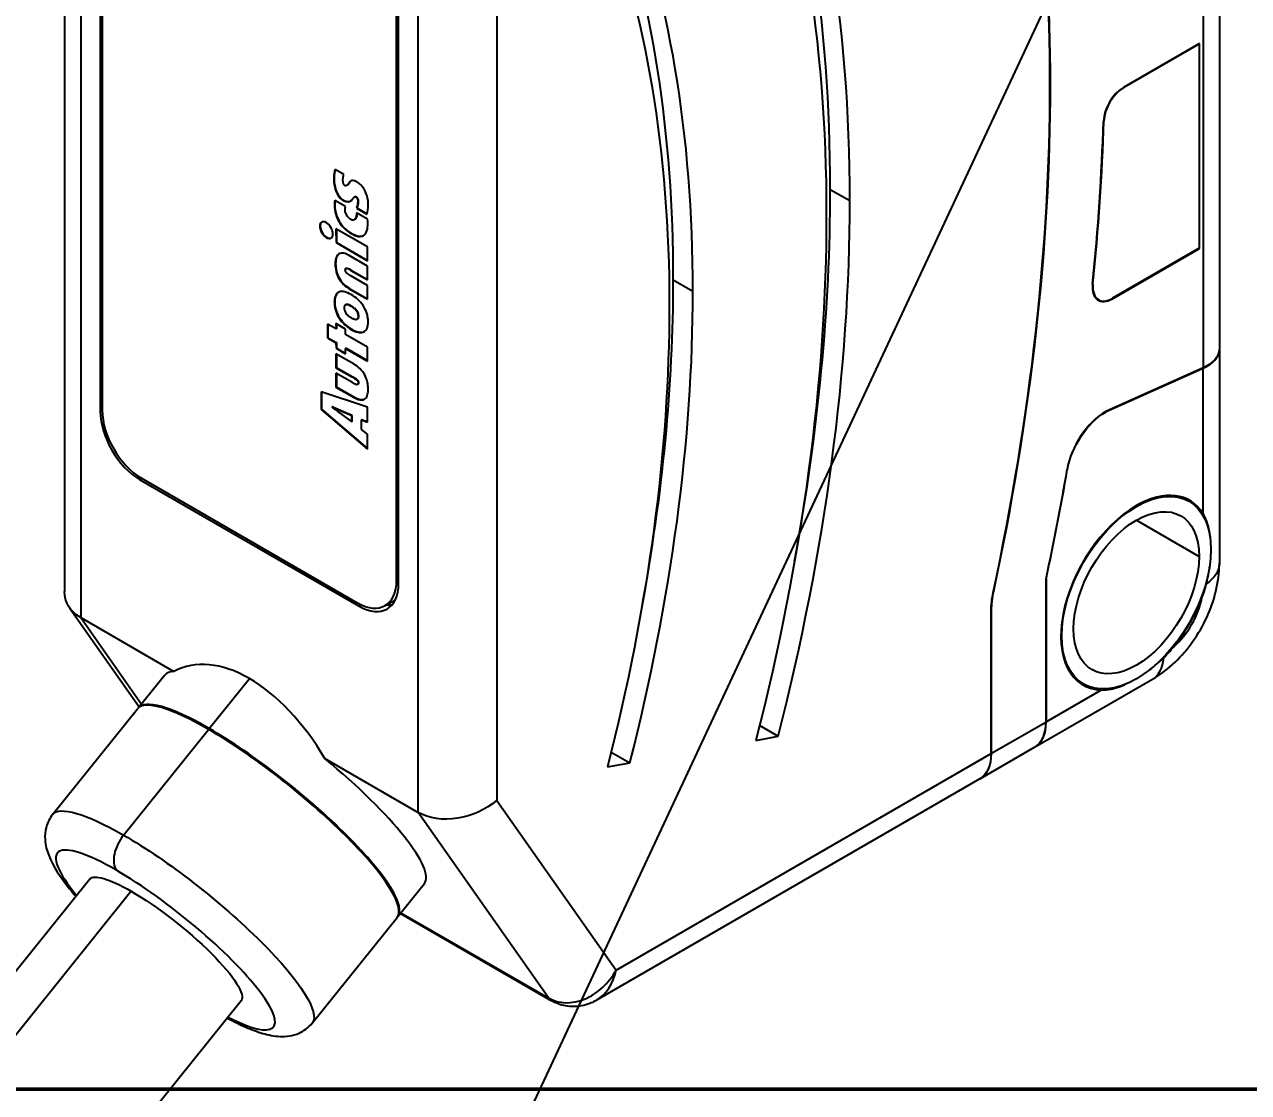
# Model space of a CAD drawing. Header units: millimetres. Extents: x -383313 to -161684, y -117025 to 99224.
# Drawn here: x -345052.7 to -345008.59, y -7273.79 to -7235.3 of the extents above; entities that cross this region are included whole.
import ezdxf
from ezdxf import colors
from ezdxf.entities.mleader import LeaderData, LeaderLine
from ezdxf.math import Vec2, Vec3

# ---------------------------------------------------------------- set-up
doc = ezdxf.new("R2010")
doc.units = ezdxf.units.MM
doc.header["$MEASUREMENT"] = 0
doc.layers.get('Defpoints').update_dxf_attribs({"color": 31})
for name, color, linetype in [('001__КОНСТРУКТИВ__размеры внутр.', 7, 'Continuous'), ('PV-2BB', 7, 'Continuous'), ('Робот', 30, 'Continuous')]:
    doc.layers.add(name, color=color, linetype=linetype)
doc.styles.add('PSTUDIO', font='arial.ttf')
doc.dimstyles.new('PS_TICK', dxfattribs={"dimscale": 100, "dimtxt": 2.5, "dimasz": 1, "dimexe": 2, "dimexo": 2, "dimgap": 1, "dimtad": 1, "dimdec": 0, "dimzin": 0, "dimdsep": 46, "dimtxsty": 'PSTUDIO', "dimblk": 'ARCHTICK', "dimcen": 2, "dimdle": 1.5, "dimse1": 1, "dimse2": 1, "dimadec": 0, "dimazin": 0, "dimtfac": 1, "dimtdec": 0, "dimtix": 1, "dimtmove": 1, "dimatfit": 3, "dimldrblk": 'ARCHTICK', "dimfxl": 1, "dimtolj": 1, "dimtzin": 0, "dimarcsym": 0})

# ---------------------------------------------------------------- blocks, each defined once
blk = doc.blocks.new('_ArchTick')
at = {"color": 0, "linetype": 'ByBlock', "const_width": 0.15}
blk.add_lwpolyline([(-0.5, -0.5), (0.5, 0.5)], dxfattribs=at)
blk = doc.blocks.new('*D306')
at = {"layer": '001__КОНСТРУКТИВ__размеры внутр.', "color": 0, "linetype": 'ByBlock', "lineweight": -2, "ltscale": 100, "transparency": 16777216}
for p, q in [((-345089.246, -6786.772), (-345089.246, -7566.794)), ((-343889.246, -6786.772), (-343889.246, -7566.794)), ((-343739.246, -7366.794), (-345239.246, -7366.794))]:
    blk.add_line(p, q, dxfattribs=at)
at = {"layer": 'Defpoints', "color": 0, "ltscale": 100, "transparency": 16777216}
for p in [(-345089.246, -6586.772), (-343889.246, -6586.772), (-345089.246, -7366.794)]:
    blk.add_point(p, dxfattribs=at)
at = {"layer": '001__КОНСТРУКТИВ__размеры внутр.', "color": 0, "lineweight": -2, "ltscale": 100, "transparency": 16777216, "xscale": 100, "yscale": 100, "zscale": 100, "rotation": 180}
blk.add_blockref('_ArchTick', (-345089.246, -7366.794), dxfattribs=at)
at = {"layer": '001__КОНСТРУКТИВ__размеры внутр.', "color": 0, "lineweight": -2, "ltscale": 100, "transparency": 16777216, "xscale": 100, "yscale": 100, "zscale": 100}
blk.add_blockref('_ArchTick', (-343889.246, -7366.794), dxfattribs=at)
at = {"layer": '001__КОНСТРУКТИВ__размеры внутр.', "color": 0, "ltscale": 100, "transparency": 16777216, "insert": (-344489.246, -7139.151), "char_height": 250, "attachment_point": 5, "style": 'PSTUDIO'}
blk.add_mtext('\\A1;1200', dxfattribs=at)
blk = doc.blocks.new('Робот ABB IRB660_3.15 (сверху)')
at = {"layer": 'Робот'}
blk.add_circle((0, 0), 3150, dxfattribs=at)
blk = doc.blocks.new('*U231')
at = {"layer": 'PV-2BB'}
for p, q in [((1321.006, 74.7, 1395.706), (1313.102, 66.796, 1379.898)), ((1321.046, 74.326, 1395.372), (1313.116, 66.396, 1379.512)), ((1319.216, 71.996, 1391.212), (1314.883, 67.663, 1382.546)), ((1319.216, 71.946, 1391.162), (1314.916, 67.646, 1382.562)), ((1315.983, 60.663, 1376.646), (1323.913, 68.593, 1392.506)), ((1314.916, 67.646, 1382.562), (1314.883, 67.663, 1382.546)), ((1324.913, 67.593, 1392.506), (1317.072, 59.752, 1376.824)), ((1317.416, 62.646, 1380.062), (1321.716, 66.946, 1388.662)), ((1317.416, 62.596, 1380.012), (1321.749, 66.93, 1388.679)), ((1313.048, 66.611, 1379.658), (1313.206, 64.995, 1378.201)), ((1314.883, 66.663, 1381.546), (1316.749, 62.93, 1379.679)), ((1314.916, 66.646, 1381.562), (1314.883, 66.663, 1381.546)), ((1314.916, 66.646, 1381.562), (1316.749, 62.98, 1379.729)), ((1313.116, 66.396, 1379.512), (1313.908, 64.813, 1378.721)), ((1313.116, 66.396, 1379.512), (1313.254, 64.987, 1378.241)), ((1319.727, 66.303, 1386.03), (1319.654, 66.451, 1386.105)), ((1319.515, 66.044, 1385.559), (1319.424, 66.226, 1385.65)), ((1319.693, 66.181, 1385.874), (1319.686, 66.184, 1385.87)), ((1319.047, 66.058, 1385.106), (1319.041, 66.062, 1385.102)), ((1319.229, 66.004, 1385.232), (1319.127, 65.901, 1385.028)), ((1319.232, 65.997, 1385.229), (1319.133, 65.898, 1385.031)), ((1319.496, 65.468, 1384.965), (1319.229, 66.004, 1385.232)), ((1319.536, 66.113, 1385.649), (1319.53, 66.116, 1385.646)), ((1319.707, 65.997, 1385.703), (1319.7, 66, 1385.7)), ((1311.308, 64.358, 1375.666), (1301.859, 65.907, 1367.766)), ((1319.127, 65.901, 1385.028), (1319.394, 65.366, 1384.76)), ((1319.133, 65.898, 1385.031), (1319.127, 65.901, 1385.028)), ((1319.133, 65.898, 1385.031), (1319.398, 65.369, 1384.767)), ((1319.539, 65.831, 1385.37), (1319.532, 65.834, 1385.366)), ((1319.7, 65.673, 1385.374), (1319.606, 65.862, 1385.468)), ((1319.641, 65.895, 1385.535), (1319.728, 65.719, 1385.448)), ((1319.647, 65.891, 1385.538), (1319.641, 65.895, 1385.535)), ((1319.647, 65.891, 1385.538), (1319.733, 65.721, 1385.453)), ((1319.069, 65.583, 1384.652), (1319.062, 65.587, 1384.648)), ((1319.113, 65.507, 1384.62), (1319.254, 65.226, 1384.48)), ((1319.12, 65.504, 1384.624), (1319.113, 65.507, 1384.62)), ((1319.12, 65.504, 1384.624), (1319.257, 65.229, 1384.486)), ((1319.356, 65.328, 1384.684), (1319.201, 65.638, 1384.839)), ((1311.746, 63.743, 1375.489), (1302.297, 65.292, 1367.59)), ((1311.311, 65.305, 1376.616), (1313.171, 65, 1378.171)), ((1318.42, 65.41, 1383.83), (1318.318, 65.308, 1383.626)), ((1318.318, 65.308, 1383.626), (1318.389, 65.164, 1383.554)), ((1318.324, 65.305, 1383.629), (1318.318, 65.308, 1383.626)), ((1318.423, 65.404, 1383.827), (1318.324, 65.305, 1383.629)), ((1318.324, 65.305, 1383.629), (1318.396, 65.161, 1383.557)), ((1318.492, 65.266, 1383.758), (1318.42, 65.41, 1383.83)), ((1318.531, 65.306, 1383.837), (1318.492, 65.266, 1383.758)), ((1318.534, 65.299, 1383.834), (1318.498, 65.263, 1383.762)), ((1318.613, 65.142, 1383.755), (1318.531, 65.306, 1383.837)), ((1318.674, 65.48, 1384.155), (1318.667, 65.484, 1384.151)), ((1318.793, 65.321, 1384.115), (1318.787, 65.325, 1384.111)), ((1318.957, 65.393, 1384.35), (1319.111, 65.083, 1384.195)), ((1318.963, 65.39, 1384.353), (1318.957, 65.393, 1384.35)), ((1318.963, 65.39, 1384.353), (1319.115, 65.087, 1384.202)), ((1319.214, 65.186, 1384.399), (1319.073, 65.467, 1384.54)), ((1319.254, 65.226, 1384.48), (1319.356, 65.328, 1384.684)), ((1319.394, 65.366, 1384.76), (1319.496, 65.468, 1384.965)), ((1318.309, 65.085, 1383.394), (1318.207, 64.982, 1383.189)), ((1318.313, 65.078, 1383.391), (1318.214, 64.979, 1383.192)), ((1318.464, 64.776, 1383.239), (1318.309, 65.085, 1383.394)), ((1318.389, 65.164, 1383.554), (1318.35, 65.124, 1383.474)), ((1318.35, 65.124, 1383.474), (1318.431, 64.961, 1383.392)), ((1318.356, 65.121, 1383.477), (1318.35, 65.124, 1383.474)), ((1318.396, 65.161, 1383.557), (1318.356, 65.121, 1383.477)), ((1318.356, 65.121, 1383.477), (1318.435, 64.964, 1383.399)), ((1318.396, 65.161, 1383.557), (1318.389, 65.164, 1383.554)), ((1318.498, 65.263, 1383.762), (1318.492, 65.266, 1383.758)), ((1318.574, 65.103, 1383.676), (1318.613, 65.142, 1383.755)), ((1318.759, 64.731, 1383.491), (1318.574, 65.103, 1383.676)), ((1318.842, 65.065, 1383.907), (1318.835, 65.069, 1383.904)), ((1318.878, 65.072, 1383.95), (1318.872, 65.075, 1383.947)), ((1319.111, 65.083, 1384.195), (1319.214, 65.186, 1384.399)), ((1313.185, 64.998, 1378.183), (1313.766, 64.903, 1378.669)), ((1317.841, 64.994, 1382.835), (1317.711, 64.864, 1382.575)), ((1317.711, 64.864, 1382.575), (1318.01, 63.982, 1381.992)), ((1317.718, 64.86, 1382.578), (1317.711, 64.864, 1382.575)), ((1317.845, 64.988, 1382.833), (1317.718, 64.86, 1382.578)), ((1317.718, 64.86, 1382.578), (1318.014, 63.986, 1382.001)), ((1318.318, 64.29, 1382.608), (1317.841, 64.994, 1382.835)), ((1318.167, 64.942, 1383.109), (1318.065, 64.84, 1382.904)), ((1318.065, 64.84, 1382.904), (1318.219, 64.531, 1382.75)), ((1318.071, 64.836, 1382.908), (1318.065, 64.84, 1382.904)), ((1318.17, 64.935, 1383.106), (1318.071, 64.836, 1382.908)), ((1318.307, 64.662, 1382.969), (1318.167, 64.942, 1383.109)), ((1318.207, 64.982, 1383.189), (1318.347, 64.702, 1383.049)), ((1318.214, 64.979, 1383.192), (1318.207, 64.982, 1383.189)), ((1318.214, 64.979, 1383.192), (1318.354, 64.698, 1383.052)), ((1318.431, 64.961, 1383.392), (1318.471, 65, 1383.472)), ((1318.471, 65, 1383.472), (1318.657, 64.629, 1383.286)), ((1318.478, 64.997, 1383.475), (1318.471, 65, 1383.472)), ((1318.478, 64.997, 1383.475), (1318.66, 64.632, 1383.293)), ((1317.87, 64.745, 1382.615), (1317.864, 64.748, 1382.612)), ((1317.951, 64.599, 1382.55), (1317.864, 64.748, 1382.612)), ((1317.957, 64.596, 1382.553), (1317.87, 64.745, 1382.615)), ((1318.071, 64.836, 1382.908), (1318.226, 64.528, 1382.753)), ((1318.354, 64.698, 1383.052), (1318.347, 64.702, 1383.049)), ((1318.657, 64.629, 1383.286), (1318.759, 64.731, 1383.491)), ((1317.932, 64.58, 1382.512), (1318.008, 64.383, 1382.391)), ((1318.053, 64.428, 1382.481), (1317.951, 64.599, 1382.55)), ((1317.957, 64.596, 1382.553), (1317.951, 64.599, 1382.55)), ((1318.06, 64.425, 1382.485), (1317.957, 64.596, 1382.553)), ((1318.008, 64.383, 1382.391), (1318.053, 64.428, 1382.481)), ((1318.015, 64.38, 1382.395), (1318.06, 64.425, 1382.485)), ((1318.06, 64.425, 1382.485), (1318.053, 64.428, 1382.481)), ((1318.226, 64.528, 1382.753), (1318.219, 64.531, 1382.75)), ((1318.365, 64.579, 1382.944), (1318.358, 64.582, 1382.941)), ((1312.063, 64.251, 1376.313), (1313.923, 63.946, 1377.868)), ((1318.015, 64.38, 1382.395), (1318.008, 64.383, 1382.391)), ((1318.078, 64.202, 1382.28), (1318.149, 64.273, 1382.423)), ((1318.12, 64.092, 1382.211), (1318.078, 64.202, 1382.28)), ((1318.149, 64.273, 1382.423), (1318.208, 64.18, 1382.388)), ((1318.156, 64.27, 1382.426), (1318.149, 64.273, 1382.423)), ((1318.156, 64.27, 1382.426), (1318.211, 64.183, 1382.393)), ((1318.208, 64.18, 1382.388), (1318.318, 64.29, 1382.608)), ((1318.01, 63.982, 1381.992), (1318.12, 64.092, 1382.211)), ((1313.938, 63.934, 1377.873), (1313.928, 63.936, 1377.864)), ((1313.938, 63.943, 1377.881), (1314.818, 63.799, 1378.617)), ((1312.341, 61.534, 1373.875), (1302.892, 63.083, 1365.976)), ((1316.786, 62.911, 1379.698), (1316.749, 62.93, 1379.679)), ((1317.416, 62.646, 1380.062), (1317.449, 62.63, 1380.079)), ((1317.083, 62.606, 1379.689), (1317.257, 62.519, 1379.776)), ((1315.19, 62.248, 1377.438), (1315.983, 60.663, 1376.646)), ((1323.149, 61.33, 1384.479), (1323.316, 60.996, 1384.312)), ((1316.279, 57.64, 1373.919), (1315.983, 60.663, 1376.646)), ((1313.083, 60.464, 1373.547), (1314.943, 60.159, 1375.102)), ((1314.958, 60.157, 1375.114), (1315.538, 60.061, 1375.599)), ((1315.013, 60.147, 1375.161), (1316.298, 57.579, 1373.876)), ((1315.026, 60.145, 1375.172), (1316.279, 57.64, 1373.919)), ((1325.816, 59.996, 1385.812), (1325.983, 59.663, 1385.646)), ((1317.072, 59.752, 1376.824), (1317.344, 56.982, 1374.326)), ((1334.712, 59.392, 1394.104), (1329.254, 53.934, 1383.188)), ((1335.118, 59.384, 1394.502), (1329.595, 53.861, 1383.456)), ((1318.73, 58.585, 1377.315), (1319.043, 58.331, 1377.374)), ((1318.885, 58.646, 1377.531), (1319.043, 58.331, 1377.374)), ((1329.386, 57.966, 1387.352), (1329.389, 57.96, 1387.349)), ((1323.383, 53.756, 1377.139), (1316.874, 57.01, 1373.884)), ((1317.344, 56.982, 1374.326), (1323.716, 53.796, 1377.512)), ((1320.973, 56.951, 1377.924), (1321.13, 56.636, 1377.766)), ((1329.804, 57.012, 1386.816), (1329.801, 57.018, 1386.819)), ((1330.294, 57.012, 1387.306), (1330.298, 57.006, 1387.303)), ((1331.583, 56.363, 1387.946), (1330.298, 57.006, 1387.303)), ((1331.593, 56.363, 1387.956), (1330.301, 57.009, 1387.31)), ((1320.817, 56.89, 1377.707), (1321.13, 56.636, 1377.766)), ((1331.583, 56.363, 1387.946), (1330.083, 54.863, 1384.946)), ((1330.086, 54.856, 1384.942), (1331.593, 56.363, 1387.956)), ((1331.579, 56.37, 1387.949), (1331.583, 56.363, 1387.946)), ((1331.583, 56.363, 1387.946), (1331.586, 56.366, 1387.952)), ((1328.463, 55.958, 1384.421), (1328.466, 55.952, 1384.418)), ((1328.423, 55.766, 1384.189), (1328.419, 55.773, 1384.192)), ((1328.603, 55.603, 1384.206), (1328.606, 55.596, 1384.202)), ((1328.603, 55.603, 1384.206), (1328.61, 55.6, 1384.209)), ((1328.606, 55.596, 1384.202), (1330.086, 54.856, 1384.942)), ((1330.083, 54.863, 1384.946), (1328.61, 55.6, 1384.209)), ((1324.943, 54.962, 1379.905), (1324.944, 54.959, 1379.903)), ((1326.773, 54.92, 1381.693), (1326.776, 54.914, 1381.69)), ((1323.716, 53.796, 1377.512), (1324.766, 54.846, 1379.611)), ((1323.723, 53.793, 1377.516), (1324.772, 54.842, 1379.615)), ((1324.769, 54.849, 1379.618), (1324.772, 54.842, 1379.615)), ((1327.684, 54.856, 1382.54), (1327.687, 54.85, 1382.537)), ((1327.687, 54.85, 1382.537), (1329.25, 53.931, 1383.181)), ((1329.254, 53.934, 1383.188), (1327.691, 54.853, 1382.544)), ((1330.083, 54.863, 1384.946), (1330.086, 54.856, 1384.942)), ((1325.693, 54.383, 1380.076), (1324.643, 53.333, 1377.976)), ((1325.699, 54.379, 1380.078), (1324.649, 53.33, 1377.979)), ((1325.696, 54.385, 1380.081), (1325.699, 54.379, 1380.078)), ((1329.59, 53.856, 1383.446), (1328.023, 52.289, 1380.312)), ((1328.18, 52.86, 1381.041), (1329.25, 53.931, 1383.181)), ((1329.596, 53.862, 1383.457), (1329.598, 53.864, 1383.462)), ((1324.309, 53.292, 1377.602), (1323.389, 53.752, 1377.142)), ((1323.723, 53.793, 1377.516), (1324.643, 53.333, 1377.976)), ((1325.476, 53.776, 1379.252), (1325.483, 53.763, 1379.246)), ((1327.283, 53.663, 1380.946), (1327.816, 52.596, 1380.412)), ((1324.316, 53.289, 1377.605), (1326.316, 52.289, 1378.605)), ((1324.649, 53.33, 1377.979), (1325.588, 52.86, 1378.448)), ((1325.399, 53.143, 1378.542), (1325.406, 53.13, 1378.535)), ((1328.086, 53.143, 1381.229), (1328.093, 53.13, 1381.222)), ((1325.935, 52.597, 1378.532), (1325.921, 52.604, 1378.525)), ((1328.103, 52.604, 1380.707), (1328.096, 52.597, 1380.693))]:
    blk.add_line(p, q, dxfattribs=at)
at = {"layer": 'PV-2BB', "extrusion": (-0.57735, -0.57735, 0.57735)}
for centre, major_axis, ratio, start_param, end_param in [((1315.216, 66.996, 1382.212), (0, -0.707, -0.707), 0.57735, -2.356194, -0.785398), ((1315.249, 66.98, 1382.229), (0, -0.707, -0.707), 0.57735, -2.356194, -0.785398), ((1311.825, 62.946, 1374.77), (-0.738, 2.017, 1.279), 0.211325, -0.938882, 0.795399), ((1314.057, 62.58, 1376.636), (-0.886, 2.421, 1.535), 0.211325, -0.938882, 0), ((1314.071, 62.577, 1376.649), (-0.886, 2.421, 1.535), 0.211325, -0.938882, 0.015418), ((1314.071, 62.577, 1376.649), (-0.88, 2.405, 1.524), 0.211325, -0.938882, -0.2028), ((1314.652, 62.482, 1377.134), (-0.886, 2.421, 1.535), 0.211325, -0.242762, 0), ((1303.483, 71.163, 1374.646), (20.86, 0, 20.86), 0.57735, -0.785398, -0.458058), ((1303.649, 70.83, 1374.479), (20.86, 0, 20.86), 0.57735, -0.785398, -0.436332), ((1313.663, 62.644, 1376.307), (-0.322, -2.125, -2.447), 0.565741, -3.786473, -3.090353), ((1312.085, 64.023, 1376.108), (-0.354, 0, -0.354), 0.57735, -1.832596, -0.261799), ((1303.483, 71.163, 1374.646), (23.688, 0, 23.688), 0.57735, -0.785398, -0.455464), ((1311.825, 62.946, 1374.77), (0.738, -2.017, -1.279), 0.211325, -0.795399, 2.202711), ((1303.649, 70.83, 1374.479), (23.688, 0, 23.688), 0.57735, -0.785398, -0.436332), ((1314.057, 62.58, 1376.636), (0.886, -2.421, -1.535), 0.211325, 0, 2.202711), ((1314.071, 62.577, 1376.649), (0.886, -2.421, -1.535), 0.211325, -0.015418, 2.202711), ((1314.071, 62.577, 1376.649), (0.88, -2.405, -1.524), 0.211325, 0.2028, 2.202711), ((1313.663, 62.644, 1376.307), (-0.322, -2.125, -2.447), 0.565741, 1.800592, 2.496712), ((1317.083, 63.313, 1380.396), (0, -0.707, -0.707), 0.57735, -0.785398, 0.785398), ((1317.083, 63.263, 1380.346), (0, -0.707, -0.707), 0.57735, -0.785398, 0.785398), ((1317.283, 63.163, 1380.446), (0, -0.707, -0.707), 0.57735, -0.378312, -0.213756), ((1314.652, 62.482, 1377.134), (0.886, -2.421, -1.535), 0.211325, 0, 1.50659), ((1303.649, 70.83, 1374.479), (27.294, 0, 27.294), 0.57735, -1.060123, -0.510674), ((1303.716, 70.796, 1374.512), (27.231, 0, 27.231), 0.57735, -0.785398, -0.510674), ((1303.483, 71.163, 1374.646), (20.86, 0, 20.86), 0.57735, -1.019572, -0.785398), ((1303.649, 70.83, 1374.479), (20.86, 0, 20.86), 0.57735, -1.117011, -0.785398), ((1303.483, 71.163, 1374.646), (23.688, 0, 23.688), 0.57735, -1.018807, -0.785398), ((1303.649, 70.83, 1374.479), (23.688, 0, 23.688), 0.57735, -1.117011, -0.785398), ((1303.716, 70.796, 1374.512), (27.231, 0, 27.231), 0.57735, -1.060123, -0.785398), ((1317.01, 57.649, 1374.659), (-0.723, -0.025, -0.748), 0.784358, -0.022649, 1.548148), ((1317.01, 57.649, 1374.659), (-0.277, -0.548, -0.825), 0.703066, 0.240931, 1.026329), ((1303.649, 70.83, 1374.479), (28.277, 0, 28.277), 0.57735, -0.909171, -0.822444), ((1303.649, 70.83, 1374.479), (28.284, 0, 28.284), 0.57735, -0.909171, -0.822444), ((1330.131, 56.839, 1386.97), (-0.361, 0, -0.361), 0.57735, -2.356194, -0.822444), ((1330.131, 56.839, 1386.97), (-0.354, 0, -0.354), 0.57735, -2.356194, -0.822444), ((1328.776, 55.766, 1384.542), (-0.361, 0, -0.361), 0.57735, -0.909171, 0.785398), ((1328.773, 55.773, 1384.546), (-0.354, 0, -0.354), 0.57735, -0.775448, 0), ((1328.776, 55.766, 1384.542), (-0.354, 0, -0.354), 0.57735, -0.909171, 0.785398), ((1328.773, 55.773, 1384.546), (-0.361, 0, -0.361), 0.57735, 0.013865, 0.785398), ((1327.354, 54.516, 1381.87), (-0.714, 0, -0.714), 0.57735, -2.356743, -1.004761), ((1303.649, 70.83, 1374.479), (28.284, 0, 28.284), 0.57735, -1.060123, -1.004761), ((1326.749, 53.13, 1379.879), (-1.358, 0, -1.358), 0.57735, -2.356194, 0.301992), ((1328.917, 54.597, 1383.514), (0.671, -0.742, -0.071), 0.510483, -0.741134, 0.011282), ((1323.389, 54.46, 1377.849), (0, -0.707, -0.707), 0.57735, -0.007071, 0.785398), ((1326.743, 53.143, 1379.886), (-1.344, 0, -1.344), 0.57735, -0.780149, 0), ((1326.743, 53.143, 1379.886), (1.344, 0, 1.344), 0.57735, 0, 0.780149), ((1326.749, 53.13, 1379.879), (1.358, 0, 1.358), 0.57735, -0.301992, 0.785398), ((1324.316, 53.996, 1378.312), (0, -0.707, -0.707), 0.57735, -0.007071, 0.785398), ((1326.743, 53.143, 1379.886), (-1.358, 0, -1.358), 0.57735, 0.007366, 0.637352), ((1326.743, 53.143, 1379.886), (1.358, 0, 1.358), 0.57735, -0.637352, -0.007366), ((1326.316, 52.996, 1379.312), (0, -0.707, -0.707), 0.57735, 0, 0.697437), ((1326.749, 53.13, 1379.879), (1.358, 0, 1.358), 0.57735, -1.838105, -1.303488), ((1326.983, 52.663, 1379.646), (0.707, 0, 0.707), 0.57735, -2.102663, -1.03893)]:
    blk.add_ellipse(centre, major_axis=major_axis, ratio=ratio, start_param=start_param, end_param=end_param, dxfattribs=at)
at = {"layer": 'PV-2BB', "extrusion": (0.57735, 0.57735, -0.57735)}
for centre, major_axis, ratio, start_param, end_param in [((1313.872, 66.152, 1380.024), (0.817, -0.564, 0.252), 0.697902, -3.709731, -2.924333), ((1312.197, 62.885, 1375.081), (-0.886, 2.421, 1.535), 0.211325, 0, 0.938882), ((1303.649, 70.83, 1374.479), (-20.435, 0, -20.435), 0.57735, -2.70526, -2.356194), ((1311.825, 62.946, 1374.77), (-0.517, 1.412, 0.895), 0.211325, 0, 0.938882), ((1312.197, 62.885, 1375.081), (0.886, -2.421, -1.535), 0.211325, -2.202711, 0), ((1303.649, 70.83, 1374.479), (-23.264, 0, -23.264), 0.57735, -2.70526, -2.356194), ((1311.825, 62.946, 1374.77), (0.517, -1.412, -0.895), 0.211325, -2.202711, 0), ((1303.649, 70.83, 1374.479), (-20.435, 0, -20.435), 0.57735, -2.356194, -2.024582), ((1316.739, 60.419, 1377.158), (0.817, -0.564, 0.252), 0.697902, 1.002658, 2.573454), ((1303.649, 70.83, 1374.479), (-23.264, 0, -23.264), 0.57735, -2.356194, -2.024582), ((1316.651, 57.579, 1374.23), (-0.354, 0, -0.354), 0.57735, -0.000018, 0.261799), ((1325.699, 54.379, 1380.078), (0.99, 0, 0.99), 0.57735, -2.356194, -2.08147), ((1325.766, 54.346, 1380.111), (1.054, 0, 1.054), 0.57735, -2.356194, -2.08147), ((1303.649, 70.83, 1374.479), (-28.277, 0, -28.277), 0.57735, -2.136832, -2.081436), ((1327.354, 54.516, 1381.87), (0.707, 0, 0.707), 0.57735, -2.136832, -0.785398), ((1326.749, 53.13, 1379.879), (1.344, 0, 1.344), 0.57735, -2.356194, 0.785398), ((1326.749, 53.13, 1379.879), (1.131, 0, 1.131), 0.57735, -2.356194, 0.785398), ((1328.92, 54.601, 1383.521), (0.671, -0.742, -0.071), 0.510483, -0.011282, 0.741134), ((1328.895, 54.575, 1383.47), (0.707, -0.707), 0.57735, 0.018462, 0.032982), ((1323.383, 54.463, 1377.846), (0, -0.707, -0.707), 0.57735, -0.785398, 0), ((1326.749, 53.13, 1379.879), (-1.344, 0, -1.344), 0.57735, -2.356194, 0.785398), ((1326.749, 53.13, 1379.879), (-1.131, 0, -1.131), 0.57735, -2.356194, 0.785398), ((1324.309, 54, 1378.309), (0, -0.707, -0.707), 0.57735, -0.785398, 0), ((1327.316, 52.996, 1380.312), (0.707, -0.707), 0.57735, 0, 0.697437)]:
    blk.add_ellipse(centre, major_axis=major_axis, ratio=ratio, start_param=start_param, end_param=end_param, dxfattribs=at)
at = {"layer": 'PV-2BB'}
for points, knots in [([(1319.654, 66.451, 1386.105), (1319.599, 66.435, 1386.034), (1319.528, 66.381, 1385.909), (1319.491, 66.235, 1385.726), (1319.513, 66.149, 1385.662), (1319.53, 66.116, 1385.646)], [0.0674586, 0.0674586, 0.0674586, 0.0674586, 0.5522232, 0.7487021, 0.9340376, 0.9340376, 0.9340376, 0.9340376]), ([(1319.656, 66.447, 1386.103), (1319.603, 66.43, 1386.033), (1319.534, 66.376, 1385.91), (1319.497, 66.232, 1385.729), (1319.52, 66.146, 1385.666), (1319.536, 66.113, 1385.649)], [0.0803604, 0.0803604, 0.0803604, 0.0803604, 0.5522232, 0.7487021, 0.9340376, 0.9340376, 0.9340376, 0.9340376]), ([(1319.151, 66.172, 1385.323), (1319.151, 66.172, 1385.323), (1319.136, 66.202, 1385.338), (1319.095, 66.247, 1385.342), (1319.034, 66.238, 1385.272), (1319.01, 66.159, 1385.169), (1319.026, 66.09, 1385.117), (1319.041, 66.062, 1385.102)], [0.1299318, 0.1299318, 0.1299318, 0.1299318, 0.1328426, 0.3176096, 0.5034813, 0.6860897, 0.8700682, 0.8700682, 0.8700682, 0.8700682]), ([(1319.099, 66.232, 1385.331), (1319.08, 66.241, 1385.32), (1319.041, 66.234, 1385.274), (1319.016, 66.156, 1385.172), (1319.033, 66.087, 1385.12), (1319.047, 66.058, 1385.106)], [0.3249623, 0.3249623, 0.3249623, 0.3249623, 0.5034813, 0.6860897, 0.8700682, 0.8700682, 0.8700682, 0.8700682]), ([(1319.041, 66.062, 1385.102), (1319.055, 66.033, 1385.088), (1319.096, 65.987, 1385.083), (1319.158, 65.994, 1385.152), (1319.182, 66.074, 1385.256), (1319.166, 66.143, 1385.309), (1319.151, 66.172, 1385.323)], [0.1299318, 0.1299318, 0.1299318, 0.1299318, 0.3157453, 0.5014268, 0.6868505, 0.8700682, 0.8700682, 0.8700682, 0.8700682]), ([(1319.424, 66.226, 1385.65), (1319.401, 66.218, 1385.619), (1319.36, 66.183, 1385.543), (1319.318, 66.09, 1385.408), (1319.318, 65.97, 1385.288), (1319.347, 65.862, 1385.209), (1319.385, 65.775, 1385.159), (1319.43, 65.696, 1385.126), (1319.49, 65.621, 1385.111), (1319.569, 65.579, 1385.148), (1319.646, 65.604, 1385.249), (1319.684, 65.647, 1385.331), (1319.7, 65.673, 1385.374)], [0.0320398, 0.0320398, 0.0320398, 0.0320398, 0.1315915, 0.239456, 0.3542651, 0.4211102, 0.500021, 0.5772875, 0.642423, 0.7536809, 0.8611559, 0.9680342, 0.9680342, 0.9680342, 0.9680342]), ([(1319.426, 66.221, 1385.648), (1319.406, 66.213, 1385.618), (1319.366, 66.178, 1385.544), (1319.325, 66.087, 1385.412), (1319.325, 65.967, 1385.292), (1319.354, 65.858, 1385.212), (1319.391, 65.771, 1385.163), (1319.436, 65.693, 1385.129), (1319.484, 65.634, 1385.118), (1319.516, 65.61, 1385.127), (1319.531, 65.602, 1385.134)], [0.0382206, 0.0382206, 0.0382206, 0.0382206, 0.1315915, 0.239456, 0.3542651, 0.4211102, 0.500021, 0.5772875, 0.642423, 0.6997284, 0.6997284, 0.6997284, 0.6997284]), ([(1319.658, 66.212, 1385.87), (1319.641, 66.246, 1385.887), (1319.689, 66.288, 1385.977), (1319.716, 66.3, 1386.015), (1319.727, 66.303, 1386.03)], [0.0192308, 0.0192308, 0.0192308, 0.0192308, 0.6404837, 0.9807692, 0.9807692, 0.9807692, 0.9807692]), ([(1319.728, 65.719, 1385.448), (1319.759, 65.727, 1385.486), (1319.814, 65.755, 1385.569), (1319.87, 65.837, 1385.707), (1319.883, 65.937, 1385.82), (1319.867, 66.02, 1385.887), (1319.843, 66.078, 1385.921), (1319.815, 66.126, 1385.941), (1319.779, 66.164, 1385.943), (1319.736, 66.179, 1385.914), (1319.696, 66.174, 1385.871), (1319.666, 66.196, 1385.862), (1319.658, 66.212, 1385.87)], [0.0403757, 0.0403757, 0.0403757, 0.0403757, 0.2171553, 0.3679049, 0.4972064, 0.5609019, 0.6298248, 0.6900015, 0.7389131, 0.8241842, 0.8989212, 0.9576493, 0.9576493, 0.9576493, 0.9576493]), ([(1319.771, 66.164, 1385.935), (1319.761, 66.168, 1385.929), (1319.736, 66.175, 1385.911), (1319.712, 66.172, 1385.884), (1319.695, 66.18, 1385.874), (1319.693, 66.181, 1385.874)], [0.774105, 0.774105, 0.774105, 0.774105, 0.8241842, 0.8989212, 0.9070838, 0.9070838, 0.9070838, 0.9070838]), ([(1319.487, 65.882, 1385.369), (1319.483, 65.89, 1385.373), (1319.479, 65.899, 1385.378), (1319.476, 65.909, 1385.385), (1319.473, 65.918, 1385.391), (1319.471, 65.928, 1385.399), (1319.469, 65.938, 1385.407), (1319.467, 65.948, 1385.415), (1319.466, 65.957, 1385.423), (1319.466, 65.967, 1385.432), (1319.465, 65.976, 1385.441), (1319.466, 65.985, 1385.451), (1319.467, 65.992, 1385.46), (1319.47, 66.006, 1385.476), (1319.476, 66.018, 1385.494), (1319.486, 66.027, 1385.513), (1319.494, 66.034, 1385.528), (1319.503, 66.04, 1385.543), (1319.515, 66.044, 1385.559)], [0, 0, 0, 0, 0.125, 0.125, 0.125, 0.25, 0.25, 0.25, 0.375, 0.375, 0.375, 0.5, 0.5, 0.5, 0.75, 0.75, 0.75, 1, 1, 1, 1]), ([(1319.53, 66.116, 1385.646), (1319.557, 66.061, 1385.618), (1319.624, 66.004, 1385.627), (1319.679, 66.01, 1385.689), (1319.72, 65.992, 1385.712), (1319.724, 65.943, 1385.667), (1319.693, 65.911, 1385.605), (1319.664, 65.897, 1385.561), (1319.641, 65.895, 1385.535)], [0.0687393, 0.0687393, 0.0687393, 0.0687393, 0.3869993, 0.5116322, 0.5945143, 0.6473647, 0.7242229, 0.9317539, 0.9317539, 0.9317539, 0.9317539]), ([(1319.707, 65.997, 1385.703), (1319.714, 65.993, 1385.707), (1319.727, 65.982, 1385.709), (1319.731, 65.94, 1385.67), (1319.7, 65.908, 1385.608), (1319.671, 65.894, 1385.564), (1319.647, 65.891, 1385.538)], [0.5418492, 0.5418492, 0.5418492, 0.5418492, 0.5945143, 0.6473647, 0.7242229, 0.9317539, 0.9317539, 0.9317539, 0.9317539]), ([(1319.201, 65.638, 1384.839), (1319.17, 65.7, 1384.87), (1319.105, 65.789, 1384.894), (1319.028, 65.796, 1384.824), (1318.988, 65.779, 1384.767), (1318.951, 65.748, 1384.7), (1318.914, 65.698, 1384.612), (1318.886, 65.577, 1384.463), (1318.925, 65.457, 1384.382), (1318.957, 65.393, 1384.35)], [0.0439455, 0.0439455, 0.0439455, 0.0439455, 0.2661652, 0.3730449, 0.4333046, 0.500405, 0.6229049, 0.7288059, 0.9580532, 0.9580532, 0.9580532, 0.9580532]), ([(1319.085, 65.78, 1384.866), (1319.065, 65.79, 1384.855), (1319.033, 65.792, 1384.825), (1318.995, 65.776, 1384.771), (1318.958, 65.745, 1384.703), (1318.921, 65.694, 1384.615), (1318.893, 65.574, 1384.467), (1318.931, 65.454, 1384.385), (1318.963, 65.39, 1384.353)], [0.2724395, 0.2724395, 0.2724395, 0.2724395, 0.3730449, 0.4333046, 0.500405, 0.6229049, 0.7288059, 0.9580532, 0.9580532, 0.9580532, 0.9580532]), ([(1319.606, 65.862, 1385.468), (1319.588, 65.839, 1385.427), (1319.57, 65.828, 1385.398), (1319.552, 65.829, 1385.381), (1319.541, 65.829, 1385.37), (1319.53, 65.834, 1385.364), (1319.517, 65.844, 1385.361), (1319.505, 65.854, 1385.359), (1319.495, 65.866, 1385.361), (1319.487, 65.882, 1385.369)], [0, 0, 0, 0, 0.5, 0.5, 0.5, 0.75, 0.75, 0.75, 1, 1, 1, 1]), ([(1319.61, 65.855, 1385.465), (1319.593, 65.834, 1385.427), (1319.576, 65.824, 1385.4), (1319.559, 65.825, 1385.384), (1319.552, 65.826, 1385.378), (1319.546, 65.827, 1385.373), (1319.539, 65.831, 1385.37)], [0.0287754, 0.0287754, 0.0287754, 0.0287754, 0.5, 0.5, 0.5, 0.646226, 0.646226, 0.646226, 0.646226]), ([(1318.955, 64.909, 1383.864), (1318.965, 64.92, 1383.885), (1318.983, 64.943, 1383.926), (1319.007, 65, 1384.007), (1319.014, 65.091, 1384.106), (1318.989, 65.212, 1384.201), (1318.941, 65.327, 1384.269), (1318.88, 65.429, 1384.31), (1318.809, 65.503, 1384.312), (1318.745, 65.523, 1384.268), (1318.699, 65.51, 1384.209), (1318.678, 65.494, 1384.172), (1318.667, 65.484, 1384.151)], [0.0700735, 0.0700735, 0.0700735, 0.0700735, 0.1316666, 0.1868375, 0.2876735, 0.3898374, 0.5002411, 0.6103811, 0.7124393, 0.8132257, 0.8684068, 0.9299265, 0.9299265, 0.9299265, 0.9299265]), ([(1318.794, 65.503, 1384.297), (1318.777, 65.511, 1384.288), (1318.746, 65.518, 1384.264), (1318.706, 65.507, 1384.213), (1318.684, 65.491, 1384.175), (1318.674, 65.48, 1384.155)], [0.7402386, 0.7402386, 0.7402386, 0.7402386, 0.8132257, 0.8684068, 0.9299265, 0.9299265, 0.9299265, 0.9299265]), ([(1319.073, 65.467, 1384.54), (1319.061, 65.491, 1384.552), (1319.042, 65.522, 1384.564), (1319.035, 65.569, 1384.604), (1319.045, 65.584, 1384.629), (1319.058, 65.591, 1384.65), (1319.087, 65.566, 1384.652), (1319.101, 65.532, 1384.633), (1319.113, 65.507, 1384.62)], [0.1196245, 0.1196245, 0.1196245, 0.1196245, 0.3604819, 0.4295532, 0.5036512, 0.5757383, 0.6448425, 0.8843932, 0.8843932, 0.8843932, 0.8843932]), ([(1319.069, 65.583, 1384.652), (1319.072, 65.581, 1384.654), (1319.094, 65.561, 1384.655), (1319.108, 65.528, 1384.636), (1319.12, 65.504, 1384.624)], [0.5888959, 0.5888959, 0.5888959, 0.5888959, 0.6448425, 0.8843932, 0.8843932, 0.8843932, 0.8843932]), ([(1311.311, 65.305, 1376.616), (1311.246, 65.316, 1376.562), (1311.187, 65.311, 1376.498), (1311.09, 65.279, 1376.369), (1311.055, 65.249, 1376.304), (1310.99, 65.169, 1376.159), (1310.973, 65.114, 1376.086), (1310.933, 64.914, 1375.847), (1310.947, 64.747, 1375.695), (1310.987, 64.5, 1375.487), (1310.995, 64.454, 1375.45), (1311.005, 64.408, 1375.412)], [2.5096783, 2.5096783, 2.5096783, 2.5096783, 2.5981794, 2.5981794, 2.7002611, 2.7002611, 2.8608991, 2.8608991, 3.2678081, 3.2678081, 3.3554024, 3.3554024, 3.3554024, 3.3554024]), ([(1318.667, 65.484, 1384.151), (1318.657, 65.473, 1384.13), (1318.639, 65.45, 1384.089), (1318.615, 65.393, 1384.008), (1318.608, 65.302, 1383.91), (1318.633, 65.182, 1383.814), (1318.68, 65.066, 1383.747), (1318.741, 64.964, 1383.705), (1318.813, 64.89, 1383.704), (1318.877, 64.87, 1383.747), (1318.923, 64.883, 1383.806), (1318.944, 64.899, 1383.843), (1318.955, 64.909, 1383.864)], [0.0700735, 0.0700735, 0.0700735, 0.0700735, 0.1316353, 0.1868412, 0.2876411, 0.3896955, 0.4998342, 0.6102368, 0.7123968, 0.8132463, 0.868442, 0.9299265, 0.9299265, 0.9299265, 0.9299265]), ([(1318.674, 65.48, 1384.155), (1318.664, 65.47, 1384.134), (1318.646, 65.447, 1384.093), (1318.622, 65.39, 1384.012), (1318.614, 65.299, 1383.913), (1318.639, 65.178, 1383.818), (1318.687, 65.063, 1383.75), (1318.748, 64.961, 1383.709), (1318.801, 64.906, 1383.707), (1318.83, 64.889, 1383.719), (1318.835, 64.887, 1383.721)], [0.0700735, 0.0700735, 0.0700735, 0.0700735, 0.1316353, 0.1868412, 0.2876411, 0.3896955, 0.4998342, 0.6102368, 0.7123968, 0.7311162, 0.7311162, 0.7311162, 0.7311162]), ([(1318.75, 65.318, 1384.068), (1318.746, 65.312, 1384.058), (1318.737, 65.302, 1384.039), (1318.732, 65.274, 1384.006), (1318.737, 65.239, 1383.975), (1318.75, 65.198, 1383.948), (1318.766, 65.162, 1383.928), (1318.781, 65.133, 1383.915), (1318.793, 65.114, 1383.907), (1318.804, 65.098, 1383.901), (1318.815, 65.084, 1383.899), (1318.825, 65.075, 1383.9), (1318.835, 65.068, 1383.903), (1318.845, 65.065, 1383.91), (1318.855, 65.065, 1383.92), (1318.864, 65.068, 1383.932), (1318.869, 65.073, 1383.942), (1318.872, 65.075, 1383.947)], [0, 0, 0, 0, 0.08791, 0.166779, 0.257514, 0.365699, 0.499028, 0.568447, 0.630978, 0.687164, 0.737748, 0.783749, 0.826512, 0.867703, 0.909176, 0.952749, 1, 1, 1, 1]), ([(1318.872, 65.075, 1383.947), (1318.877, 65.083, 1383.96), (1318.888, 65.097, 1383.985), (1318.889, 65.139, 1384.028), (1318.876, 65.187, 1384.063), (1318.857, 65.228, 1384.085), (1318.841, 65.26, 1384.101), (1318.829, 65.279, 1384.109), (1318.818, 65.296, 1384.114), (1318.807, 65.309, 1384.116), (1318.797, 65.319, 1384.115), (1318.786, 65.325, 1384.112), (1318.777, 65.329, 1384.105), (1318.767, 65.329, 1384.096), (1318.758, 65.325, 1384.083), (1318.753, 65.321, 1384.073), (1318.75, 65.318, 1384.068)], [0, 0, 0, 0, 0.110915, 0.214475, 0.337933, 0.498721, 0.568234, 0.630842, 0.687085, 0.737709, 0.783732, 0.826504, 0.867695, 0.909164, 0.952739, 1, 1, 1, 1]), ([(1318.878, 65.072, 1383.95), (1318.884, 65.079, 1383.963), (1318.895, 65.094, 1383.989), (1318.896, 65.136, 1384.031), (1318.882, 65.184, 1384.066), (1318.864, 65.225, 1384.089), (1318.847, 65.257, 1384.104), (1318.836, 65.276, 1384.112), (1318.825, 65.292, 1384.117), (1318.814, 65.306, 1384.119), (1318.803, 65.315, 1384.119), (1318.797, 65.32, 1384.116), (1318.793, 65.321, 1384.115)], [0, 0, 0, 0, 0.1109149, 0.2144755, 0.3379328, 0.4987211, 0.568234, 0.6308416, 0.6870848, 0.7377088, 0.7837323, 0.8249394, 0.8249394, 0.8249394, 0.8249394]), ([(1318.842, 65.065, 1383.907), (1318.842, 65.065, 1383.907), (1318.845, 65.064, 1383.909), (1318.852, 65.061, 1383.913), (1318.861, 65.062, 1383.923), (1318.87, 65.065, 1383.935), (1318.876, 65.069, 1383.945), (1318.878, 65.072, 1383.95)], [0.824886, 0.824886, 0.824886, 0.824886, 0.8265122, 0.8677029, 0.9091757, 0.9527492, 1, 1, 1, 1]), ([(1317.864, 64.748, 1382.612), (1317.867, 64.74, 1382.607), (1317.877, 64.716, 1382.593), (1317.894, 64.675, 1382.569), (1317.914, 64.627, 1382.54), (1317.926, 64.595, 1382.521), (1317.932, 64.58, 1382.512)], [0, 0, 0, 0, 0.136001, 0.428628, 0.746581, 1, 1, 1, 1]), ([(1318.219, 64.531, 1382.75), (1318.25, 64.469, 1382.719), (1318.315, 64.38, 1382.695), (1318.392, 64.373, 1382.766), (1318.432, 64.39, 1382.822), (1318.469, 64.421, 1382.89), (1318.506, 64.471, 1382.977), (1318.534, 64.592, 1383.126), (1318.496, 64.712, 1383.207), (1318.464, 64.776, 1383.239)], [0.0439358, 0.0439358, 0.0439358, 0.0439358, 0.2662307, 0.3732049, 0.4335091, 0.5006236, 0.6230875, 0.7290117, 0.9580587, 0.9580587, 0.9580587, 0.9580587]), ([(1318.347, 64.702, 1383.049), (1318.359, 64.677, 1383.037), (1318.378, 64.647, 1383.024), (1318.385, 64.6, 1382.985), (1318.375, 64.585, 1382.96), (1318.362, 64.578, 1382.939), (1318.333, 64.603, 1382.937), (1318.319, 64.637, 1382.957), (1318.307, 64.662, 1382.969)], [0.1195616, 0.1195616, 0.1195616, 0.1195616, 0.3603681, 0.4294166, 0.5031671, 0.5754449, 0.6449149, 0.884294, 0.884294, 0.884294, 0.884294]), ([(1318.354, 64.698, 1383.052), (1318.366, 64.674, 1383.04), (1318.384, 64.644, 1383.028), (1318.392, 64.597, 1382.989), (1318.382, 64.582, 1382.964), (1318.372, 64.576, 1382.948), (1318.366, 64.578, 1382.945), (1318.365, 64.579, 1382.944)], [0.1195616, 0.1195616, 0.1195616, 0.1195616, 0.3603681, 0.4294166, 0.5031671, 0.5754449, 0.5885251, 0.5885251, 0.5885251, 0.5885251]), ([(1312.038, 61.583, 1373.622), (1312.067, 61.53, 1373.596), (1312.095, 61.478, 1373.573), (1312.179, 61.327, 1373.506), (1312.235, 61.233, 1373.469), (1312.349, 61.058, 1373.407), (1312.406, 60.976, 1373.383), (1312.534, 60.817, 1373.351), (1312.604, 60.738, 1373.342), (1312.744, 60.623, 1373.366), (1312.79, 60.588, 1373.379), (1312.916, 60.514, 1373.43), (1313.003, 60.477, 1373.48), (1313.083, 60.464, 1373.547)], [4.8055469, 4.8055469, 4.8055469, 4.8055469, 4.9001654, 4.9001654, 5.0879418, 5.0879418, 5.2757182, 5.2757182, 5.4634946, 5.4634946, 5.5425638, 5.5425638, 5.651271, 5.651271, 5.651271, 5.651271]), ([(1316.874, 57.01, 1373.884), (1316.865, 57.015, 1373.88), (1316.856, 57.019, 1373.875), (1316.819, 57.039, 1373.858), (1316.791, 57.055, 1373.846), (1316.682, 57.124, 1373.807), (1316.602, 57.188, 1373.79), (1316.465, 57.325, 1373.791), (1316.406, 57.398, 1373.805), (1316.336, 57.508, 1373.843), (1316.315, 57.543, 1373.859), (1316.298, 57.579, 1373.876)], [0, 0, 0, 0, 0.0354093, 0.0354093, 0.1417783, 0.1417783, 0.4567025, 0.4567025, 0.743904, 0.743904, 0.8788204, 0.8788204, 0.8788204, 0.8788204]), ([(1325.588, 52.86, 1378.448), (1325.629, 52.818, 1378.447), (1325.673, 52.779, 1378.451), (1325.782, 52.693, 1378.475), (1325.85, 52.647, 1378.497), (1325.921, 52.604, 1378.525)], [0.18242135, 0.18242135, 0.18242135, 0.18242135, 0.20900181, 0.20900181, 0.24308583, 0.24308583, 0.24308583, 0.24308583]), ([(1328.103, 52.604, 1380.707), (1328.135, 52.652, 1380.788), (1328.159, 52.704, 1380.863), (1328.178, 52.792, 1380.97), (1328.181, 52.825, 1381.006), (1328.18, 52.86, 1381.041)], [0.02776074, 0.02776074, 0.02776074, 0.02776074, 0.06640779, 0.06640779, 0.08875154, 0.08875154, 0.08875154, 0.08875154]), ([(1326.316, 52.289, 1378.605), (1326.46, 52.217, 1378.677), (1326.598, 52.165, 1378.763), (1326.863, 52.088, 1378.951), (1326.991, 52.063, 1379.054), (1327.236, 52.039, 1379.275), (1327.353, 52.039, 1379.392), (1327.574, 52.063, 1379.637), (1327.677, 52.088, 1379.765), (1327.866, 52.165, 1380.031), (1327.951, 52.217, 1380.168), (1328.023, 52.289, 1380.312)], [1.570796, 1.570796, 1.570796, 1.570796, 1.884956, 1.884956, 2.199115, 2.199115, 2.513274, 2.513274, 2.827433, 2.827433, 3.141593, 3.141593, 3.141593, 3.141593]), ([(1326.362, 52.39, 1378.752), (1326.44, 52.359, 1378.799), (1326.52, 52.331, 1378.851), (1326.607, 52.306, 1378.913), (1326.613, 52.305, 1378.917), (1326.619, 52.303, 1378.922)], [0.58294838, 0.58294838, 0.58294838, 0.58294838, 0.61318814, 0.61318814, 0.61549397, 0.61549397, 0.61549397, 0.61549397]), ([(1327.707, 52.303, 1380.01), (1327.711, 52.305, 1380.016), (1327.715, 52.306, 1380.022), (1327.777, 52.331, 1380.108), (1327.829, 52.359, 1380.188), (1327.876, 52.39, 1380.266)], [1.02484709, 1.02484709, 1.02484709, 1.02484709, 1.02715292, 1.02715292, 1.05739268, 1.05739268, 1.05739268, 1.05739268])]:
    blk.add_open_spline(points, degree=3, knots=knots, dxfattribs=at)
for points in [[(1319.047, 66.058, 1385.106), (1319.061, 66.031, 1385.092), (1319.08, 66.009, 1385.089), (1319.1, 65.998, 1385.097)], [(1319.536, 66.113, 1385.649), (1319.558, 66.069, 1385.627), (1319.592, 66.035, 1385.627), (1319.624, 66.018, 1385.641)], [(1318.226, 64.528, 1382.753), (1318.256, 64.467, 1382.723), (1318.299, 64.409, 1382.707), (1318.341, 64.385, 1382.727)], [(1329.591, 53.857, 1383.448), (1329.591, 53.857, 1383.447), (1329.59, 53.856, 1383.447), (1329.59, 53.856, 1383.446)], [(1329.593, 53.86, 1383.453), (1329.594, 53.86, 1383.454), (1329.595, 53.861, 1383.456), (1329.596, 53.862, 1383.457)], [(1326.619, 52.303, 1378.922), (1326.689, 52.283, 1378.972), (1326.758, 52.268, 1379.027), (1326.827, 52.257, 1379.084)], [(1327.544, 52.257, 1379.801), (1327.602, 52.268, 1379.87), (1327.656, 52.283, 1379.939), (1327.707, 52.303, 1380.01)]]:
    blk.add_open_spline(points, degree=3, dxfattribs=at)

msp = doc.modelspace()

# ---------------------------------------------------------------- linework, layer by layer
at = {"lineweight": 50, "ltscale": 100}
msp.add_lwpolyline([(-345079.58837, -7188.20897), (-344978.98514, -7188.20897), (-344978.98514, -7273.66217), (-345079.58837, -7273.66217)], close=True, dxfattribs=at)

# ---------------------------------------------------------------- block references
at = {"layer": 'PV-2BB', "extrusion": (0, 0.816497, 0.57735), "xscale": 2, "yscale": 2, "zscale": 2, "rotation": 225}
msp.add_blockref('*U231', (346813.80373, 6140.5679, -8684.0744), dxfattribs=at)
at = {"layer": 'Робот', "rotation": 180}
msp.add_blockref('Робот ABB IRB660_3.15 (сверху)', (-344500.63713, -5731.42318), dxfattribs=at)

# ---------------------------------------------------------------- dimensions: what is measured, and where the dimension line sits
at = {"layer": '001__КОНСТРУКТИВ__размеры внутр.', "ltscale": 100}
dim = msp.add_linear_dim(base=(-345089.2459, -7366.79448), p1=(-343889.2459, -6586.77247), p2=(-345089.2459, -6586.77247), dimstyle='PS_TICK', override={"dimse1": 0, "dimse2": 0, "dimarcsym": 1}, dxfattribs=at)
dim.commit()
dim.dimension.update_dxf_attribs({"geometry": '*D306', "text_midpoint": (-344489.2459, -7139.15123)})

# ---------------------------------------------------------------- leaders
at = {"ltscale": 100}
ml = msp.add_multileader_mtext('Standard', dxfattribs=at)
ml.set_content('Bl-2', color=256)
ml.set_leader_properties()
ml.build(insert=Vec2(0, 0))
ml.multileader.update_dxf_attribs({"text_right_attachment_type": 6, "dogleg_length": 0.36, "arrow_head_size": 0.18})
ctx = ml.context
ctx.base_point, ctx.char_height, ctx.arrow_head_size, ctx.landing_gap_size, ctx.plane_origin = Vec3(-345022.03371, -7339.92871), 80, 0.18, 0.09, Vec3(-346457.92717, -7848.92634)
ctx.right_attachment = 6
notes = []
notes.append((ctx, [(0, (1, 1, 0), (-345065.07327, -7339.92871), (1, 0), 43.03956, [(0, [(-345015.43069, -7233.60786)], 0, [])])]))
ctx.mtext.insert, ctx.mtext.flow_direction = Vec3(-345021.94371, -7299.92871), 5
for ctx, leaders in notes:
    for number, flags, end, landing, length, lines in leaders:
        leader = LeaderData()
        leader.index, (leader.has_last_leader_line, leader.has_dogleg_vector, leader.attachment_direction) = number, flags
        leader.last_leader_point, leader.dogleg_vector, leader.dogleg_length = Vec3(end), Vec3(landing), length
        for number, points, colour, breaks in lines:
            line = LeaderLine()
            line.index, line.vertices, line.color, line.breaks = number, Vec3.list(points), colors.encode_raw_color(colour), breaks
            leader.lines.append(line)
        ctx.leaders.append(leader)

doc.saveas('drawing.dxf')
